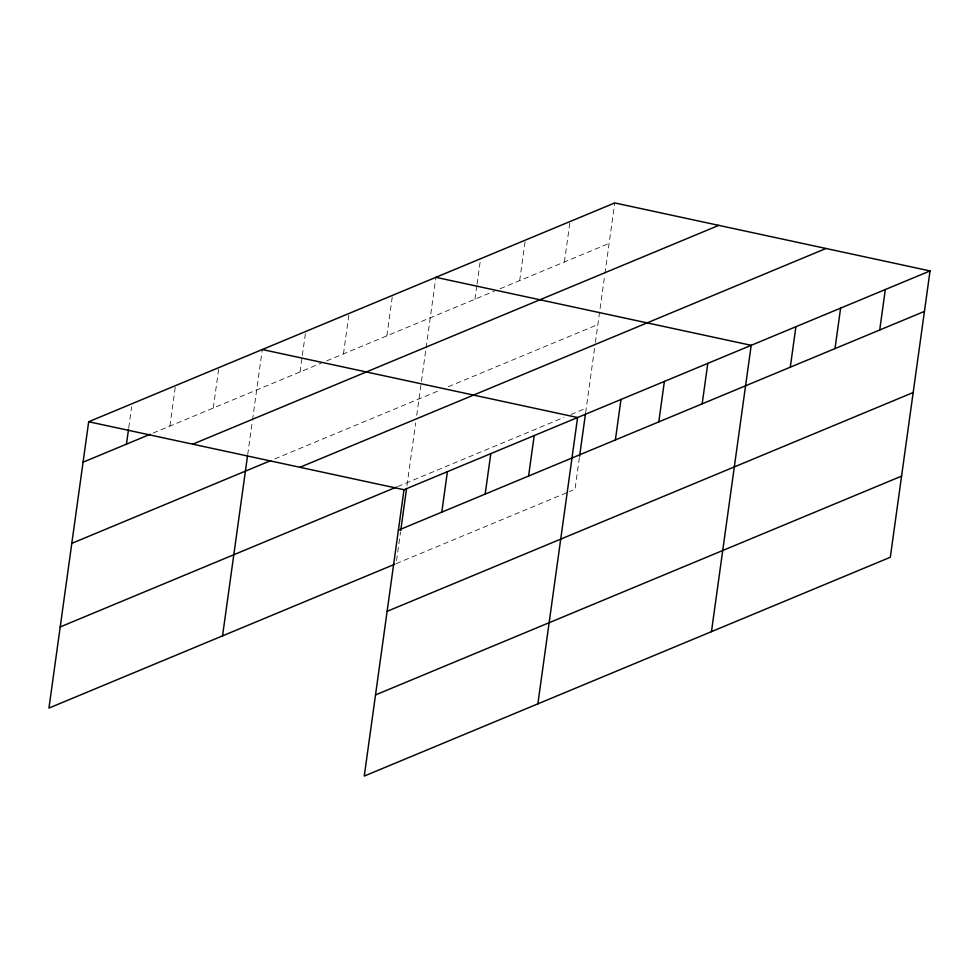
<?xml version="1.0" encoding="UTF-8"?>
<svg xmlns="http://www.w3.org/2000/svg" width="979" height="979" viewBox="0 0 979 979"><rect width="100%" height="100%" fill="white"/><g stroke="black" fill="none" stroke-linecap="round" stroke-linejoin="round"><path stroke-width="0.73" stroke-dasharray="4.89 3.67" d="M128.751 427.664L131.663 406.677M169.869 426.098L175.486 385.628M213.263 408.047L218.88 367.578M247.699 454.611L252.288 421.557M252.496 420.052L262.274 349.527M300.063 371.947L302.144 356.956M302.352 355.463L305.681 331.477M343.458 353.896L349.075 313.427M386.864 335.846L392.481 295.377M396.556 560.661L400.521 532.111M406.983 485.535L415.683 422.818M416.724 415.353L425.877 349.344M426.098 347.839L435.875 277.326M474.974 299.195L476.846 285.709M477.054 284.204L480.591 258.725M519.69 280.594L525.307 240.124M564.406 261.993L570.023 221.523M579.384 457.719L575.003 489.267L569.411 491.593M585.638 412.636L595.171 343.947M595.379 342.454L604.741 274.952M604.949 273.447L614.739 202.934M153.067 433.085L321.063 363.209M326.668 360.884L494.542 291.057M500.122 288.732L609.122 243.404M274.805 458.906L439.963 390.217M448.345 386.729L597.863 324.538M397.609 486.6L563.904 417.433M570.892 414.521L586.262 408.133M396.14 563.659L568.016 492.18"/><path stroke-width="1.47" d="M930.05 270.926L403.997 489.733L364.261 776.066L890.315 557.259L930.05 270.926L614.739 202.934L88.685 421.741L48.95 708.074L394.745 564.247M126.462 444.148L128.543 429.169M222.551 635.873L247.491 456.116M400.729 530.606L406.566 488.533M441.786 512.152L447.403 471.682M485.18 494.089L490.797 453.632M528.587 476.039L534.191 435.582M537.863 703.864L577.598 417.519L262.274 349.527M579.592 456.214L585.43 414.141M615.375 439.938L620.992 399.469M658.781 421.888L664.398 381.418M702.176 403.837L707.793 363.368M711.464 631.663L751.187 345.318L435.875 277.326M790.286 367.186L795.903 326.717M835.001 348.585L840.618 308.116M879.717 329.984L885.334 289.527M83.068 462.198L150.264 434.248M192.741 444.172L718.794 225.366M71.81 543.345L270.608 460.656M299.941 467.289L825.995 248.482M60.209 626.939L396.201 487.187M398.38 530.202L924.433 311.395M387.121 611.337L913.174 392.53M375.52 694.931L901.573 476.124M88.685 421.741L403.997 489.733"/></g></svg>
